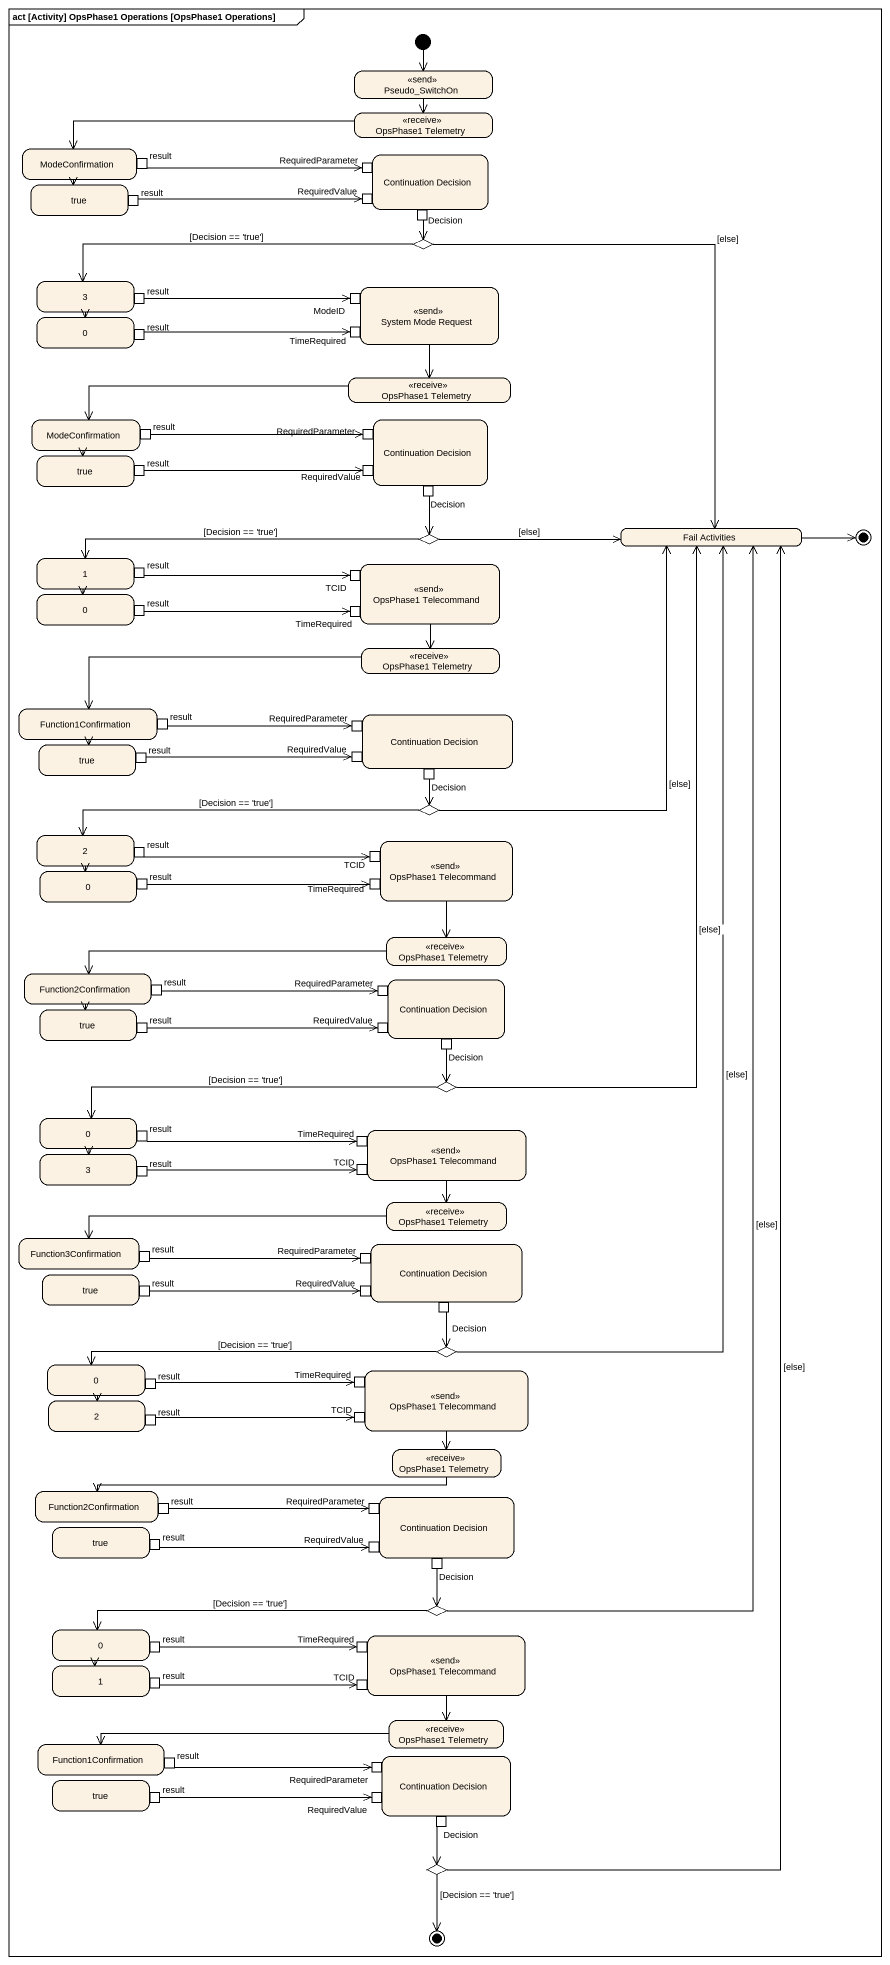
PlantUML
@startuml
mainframe act [Activity] OpsPhase1 Operations [OpsPhase1 Operations]
hide empty description
state Pseudo_SwitchOn <<send>>
state "OpsPhase1 Telemetry" as OpsPhase1_Telemetry <<receive>>
state ModeConfirmation {
  state result <<outputPin>>
}
state true {
  state "result" as result_2 <<outputPin>>
}
state "Continuation Decision" as Continuation_Decision {
  state RequiredParameter <<inputPin>>
  state RequiredValue <<inputPin>>
  state Decision <<outputPin>>
}
state choice1 <<choice>>
state "3" as s3 {
  state "result" as result_3 <<outputPin>>
}
state "System Mode Request" as System_Mode_Request <<send>> {
  state ModeID <<inputPin>>
  state TimeRequired <<inputPin>>
}
state "0" as s0 {
  state "result" as result_4 <<outputPin>>
}
state "OpsPhase1 Telemetry" as OpsPhase1_Telemetry_2 <<receive>>
state "ModeConfirmation" as ModeConfirmation_2 {
  state "result" as result_5 <<outputPin>>
}
state "Continuation Decision" as Continuation_Decision_2 {
  state "RequiredParameter" as RequiredParameter_2 <<inputPin>>
  state "RequiredValue" as RequiredValue_2 <<inputPin>>
  state "Decision" as Decision_2 <<outputPin>>
}
state "true" as true_2 {
  state "result" as result_6 <<outputPin>>
}
state choice2 <<choice>>
state "Fail Activities" as Fail_Activities
state final1 <<end>>
state "1" as s1 {
  state "result" as result_7 <<outputPin>>
}
state "OpsPhase1 Telecommand" as OpsPhase1_Telecommand <<send>> {
  state TCID <<inputPin>>
  state "TimeRequired" as TimeRequired_2 <<inputPin>>
}
state "0" as s0_2 {
  state "result" as result_8 <<outputPin>>
}
state "OpsPhase1 Telemetry" as OpsPhase1_Telemetry_3 <<receive>>
state Function1Confirmation {
  state "result" as result_9 <<outputPin>>
}
state "Continuation Decision" as Continuation_Decision_3 {
  state "RequiredParameter" as RequiredParameter_3 <<inputPin>>
  state "RequiredValue" as RequiredValue_3 <<inputPin>>
  state "Decision" as Decision_3 <<outputPin>>
}
state "true" as true_3 {
  state "result" as result_10 <<outputPin>>
}
state choice3 <<choice>>
state "2" as s2 {
  state "result" as result_11 <<outputPin>>
}
state "OpsPhase1 Telecommand" as OpsPhase1_Telecommand_2 <<send>> {
  state "TCID" as TCID_2 <<inputPin>>
  state "TimeRequired" as TimeRequired_3 <<inputPin>>
}
state "0" as s0_3 {
  state "result" as result_12 <<outputPin>>
}
state "OpsPhase1 Telemetry" as OpsPhase1_Telemetry_4 <<receive>>
state Function2Confirmation {
  state "result" as result_13 <<outputPin>>
}
state "Continuation Decision" as Continuation_Decision_4 {
  state "RequiredParameter" as RequiredParameter_4 <<inputPin>>
  state "RequiredValue" as RequiredValue_4 <<inputPin>>
  state "Decision" as Decision_4 <<outputPin>>
}
state "true" as true_4 {
  state "result" as result_14 <<outputPin>>
}
state "0" as s0_4 {
  state "result" as result_15 <<outputPin>>
}
state choice4 <<choice>>
state "3" as s3_2 {
  state "result" as result_16 <<outputPin>>
}
state "OpsPhase1 Telecommand" as OpsPhase1_Telecommand_3 <<send>> {
  state "TimeRequired" as TimeRequired_4 <<inputPin>>
  state "TCID" as TCID_3 <<inputPin>>
}
state "OpsPhase1 Telemetry" as OpsPhase1_Telemetry_5 <<receive>>
state Function3Confirmation {
  state "result" as result_17 <<outputPin>>
}
state "Continuation Decision" as Continuation_Decision_5 {
  state "RequiredParameter" as RequiredParameter_5 <<inputPin>>
  state "RequiredValue" as RequiredValue_5 <<inputPin>>
  state "Decision" as Decision_5 <<outputPin>>
}
state "true" as true_5 {
  state "result" as result_18 <<outputPin>>
}
state choice5 <<choice>>
state "0" as s0_5 {
  state "result" as result_19 <<outputPin>>
}
state "OpsPhase1 Telecommand" as OpsPhase1_Telecommand_4 <<send>> {
  state "TimeRequired" as TimeRequired_5 <<inputPin>>
  state "TCID" as TCID_4 <<inputPin>>
}
state "2" as s2_2 {
  state "result" as result_20 <<outputPin>>
}
state "OpsPhase1 Telemetry" as OpsPhase1_Telemetry_6 <<receive>>
state "Function2Confirmation" as Function2Confirmation_2 {
  state "result" as result_21 <<outputPin>>
}
state "Continuation Decision" as Continuation_Decision_6 {
  state "RequiredParameter" as RequiredParameter_6 <<inputPin>>
  state "RequiredValue" as RequiredValue_6 <<inputPin>>
  state "Decision" as Decision_6 <<outputPin>>
}
state "true" as true_6 {
  state "result" as result_22 <<outputPin>>
}
state choice6 <<choice>>
state "0" as s0_6 {
  state "result" as result_23 <<outputPin>>
}
state "OpsPhase1 Telecommand" as OpsPhase1_Telecommand_5 <<send>> {
  state "TimeRequired" as TimeRequired_6 <<inputPin>>
  state "TCID" as TCID_5 <<inputPin>>
}
state "1" as s1_2 {
  state "result" as result_24 <<outputPin>>
}
state "OpsPhase1 Telemetry" as OpsPhase1_Telemetry_7 <<receive>>
state "Function1Confirmation" as Function1Confirmation_2 {
  state "result" as result_25 <<outputPin>>
}
state "Continuation Decision" as Continuation_Decision_7 {
  state "RequiredParameter" as RequiredParameter_7 <<inputPin>>
  state "RequiredValue" as RequiredValue_7 <<inputPin>>
  state "Decision" as Decision_7 <<outputPin>>
}
state "true" as true_7 {
  state "result" as result_26 <<outputPin>>
}
state choice7 <<choice>>
state final2 <<end>>
[*] --> Pseudo_SwitchOn
Pseudo_SwitchOn --> OpsPhase1_Telemetry
OpsPhase1_Telemetry -left-> ModeConfirmation
ModeConfirmation --> true
result -right-> RequiredParameter
result_2 -right-> RequiredValue
Decision --> choice1
choice1 -left-> s3 : [Decision == 'true']
choice1 --> Fail_Activities : [else]
s3 --> s0
result_3 -right-> ModeID
System_Mode_Request --> OpsPhase1_Telemetry_2
result_4 -right-> TimeRequired
OpsPhase1_Telemetry_2 -left-> ModeConfirmation_2
ModeConfirmation_2 --> true_2
result_5 -right-> RequiredParameter_2
result_6 -right-> RequiredValue_2
Decision_2 --> choice2
choice2 -right-> Fail_Activities : [else]
choice2 -left-> s1 : [Decision == 'true']
Fail_Activities -right-> final1
s1 --> s0_2
result_7 -right-> TCID
OpsPhase1_Telecommand --> OpsPhase1_Telemetry_3
result_8 -right-> TimeRequired_2
OpsPhase1_Telemetry_3 -left-> Function1Confirmation
Function1Confirmation --> true_3
result_9 -right-> RequiredParameter_3
result_10 -right-> RequiredValue_3
Decision_3 --> choice3
choice3 -up-> Fail_Activities : [else]
choice3 -left-> s2 : [Decision == 'true']
s2 --> s0_3
result_11 -right-> TCID_2
OpsPhase1_Telecommand_2 --> OpsPhase1_Telemetry_4
result_12 -right-> TimeRequired_3
OpsPhase1_Telemetry_4 -left-> Function2Confirmation
Function2Confirmation --> true_4
result_13 -right-> RequiredParameter_4
result_14 -right-> RequiredValue_4
Decision_4 --> choice4
s0_4 --> s3_2
choice4 -up-> Fail_Activities : [else]
choice4 -left-> s0_4 : [Decision == 'true']
result_15 -right-> TimeRequired_4
OpsPhase1_Telecommand_3 --> OpsPhase1_Telemetry_5
result_16 -right-> TCID_3
OpsPhase1_Telemetry_5 -left-> Function3Confirmation
result_17 -right-> RequiredParameter_5
result_18 -right-> RequiredValue_5
Decision_5 --> choice5
choice5 -up-> Fail_Activities : [else]
choice5 -left-> s0_5 : [Decision == 'true']
s0_5 --> s2_2
result_19 -right-> TimeRequired_5
OpsPhase1_Telecommand_4 --> OpsPhase1_Telemetry_6
result_20 -right-> TCID_4
OpsPhase1_Telemetry_6 -left-> Function2Confirmation_2
result_21 -right-> RequiredParameter_6
result_22 -right-> RequiredValue_6
Decision_6 --> choice6
choice6 -up-> Fail_Activities : [else]
choice6 -left-> s0_6 : [Decision == 'true']
s0_6 --> s1_2
result_23 -right-> TimeRequired_6
OpsPhase1_Telecommand_5 --> OpsPhase1_Telemetry_7
result_24 -right-> TCID_5
OpsPhase1_Telemetry_7 -left-> Function1Confirmation_2
result_25 -right-> RequiredParameter_7
result_26 -right-> RequiredValue_7
Decision_7 --> choice7
choice7 -up-> Fail_Activities : [else]
choice7 --> final2 : [Decision == 'true']
@enduml
